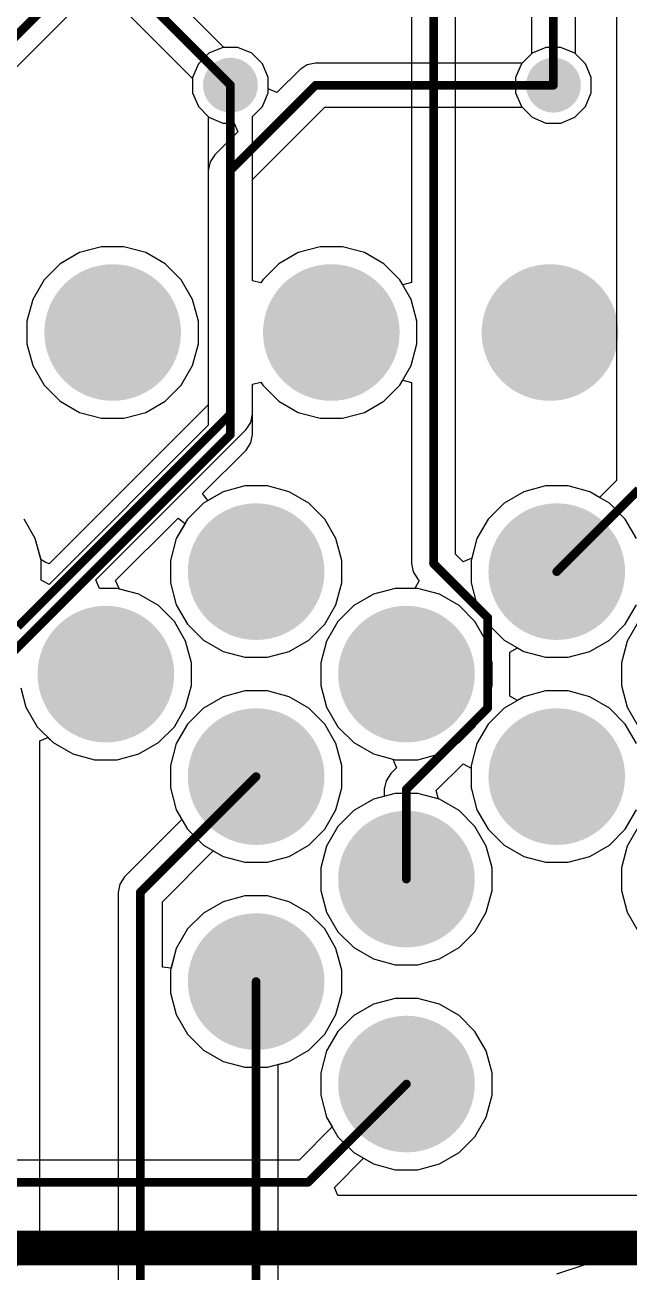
# Model space of a CAD drawing. Header units: millimetres. Extents: x 1 to 134, y -1 to 87.
# Drawn here: x 105.5 to 114.34, y 12.07 to 30.32 of the extents above; entities that cross this region are included whole.
import ezdxf

# ---------------------------------------------------------------- set-up
doc = ezdxf.new("R2010")
doc.units = ezdxf.units.MM
for name, color, linetype in [('BottomLayer', 5, 'Continuous'), ('BottomSolder', 6, 'Continuous'), ('MultiLayer', 9, 'Continuous'), ('PadHoleLayer', 156, 'Continuous'), ('TopLayer', 1, 'Continuous'), ('TopSolder', 216, 'Continuous'), ('ViaHoleLayer', 16, 'Continuous')]:
    doc.layers.add(name, color=color, linetype=linetype)

# ---------------------------------------------------------------- blocks, each defined once
blk = doc.blocks.new('1_1376430_8_1')
at = {"layer": 'BottomLayer'}
h = blk.add_hatch(color=5, dxfattribs=at)
edge = h.paths.add_edge_path()
edge.add_arc((39.25, 8.225), 1, 0, 360)
h = blk.add_hatch(color=5, dxfattribs=at)
edge = h.paths.add_edge_path()
edge.add_arc((42.45, 8.225), 1, 0, 360)
h = blk.add_hatch(color=5, dxfattribs=at)
edge = h.paths.add_edge_path()
edge.add_arc((45.65, 8.225), 1, 0, 360)
h = blk.add_hatch(color=5, dxfattribs=at)
edge = h.paths.add_edge_path()
edge.add_arc((41.35, 4.725), 1, 0, 360)
h = blk.add_hatch(color=5, dxfattribs=at)
edge = h.paths.add_edge_path()
edge.add_arc((45.75, 4.725), 1, 0, 360)
h = blk.add_hatch(color=5, dxfattribs=at)
edge = h.paths.add_edge_path()
edge.add_arc((39.15, 3.225), 1, 0, 360)
h = blk.add_hatch(color=5, dxfattribs=at)
edge = h.paths.add_edge_path()
edge.add_arc((43.55, 3.225), 1, 0, 360)
h = blk.add_hatch(color=5, dxfattribs=at)
edge = h.paths.add_edge_path()
edge.add_arc((41.35, 1.725), 1, 0, 360)
h = blk.add_hatch(color=5, dxfattribs=at)
edge = h.paths.add_edge_path()
edge.add_arc((45.75, 1.725), 1, 0, 360)
h = blk.add_hatch(color=5, dxfattribs=at)
edge = h.paths.add_edge_path()
edge.add_arc((43.55, 0.225), 1, 0, 360)
h = blk.add_hatch(color=5, dxfattribs=at)
edge = h.paths.add_edge_path()
edge.add_arc((41.35, -1.275), 1, 0, 360)
h = blk.add_hatch(color=5, dxfattribs=at)
edge = h.paths.add_edge_path()
edge.add_arc((43.55, -2.775), 1, 0, 360)
at = {"layer": 'BottomSolder'}
h = blk.add_hatch(color=6, dxfattribs=at)
edge = h.paths.add_edge_path()
edge.add_arc((39.25, 8.225), 1, 0, 360)
h = blk.add_hatch(color=6, dxfattribs=at)
edge = h.paths.add_edge_path()
edge.add_arc((42.45, 8.225), 1, 0, 360)
h = blk.add_hatch(color=6, dxfattribs=at)
edge = h.paths.add_edge_path()
edge.add_arc((45.65, 8.225), 1, 0, 360)
h = blk.add_hatch(color=6, dxfattribs=at)
edge = h.paths.add_edge_path()
edge.add_arc((41.35, 4.725), 1, 0, 360)
h = blk.add_hatch(color=6, dxfattribs=at)
edge = h.paths.add_edge_path()
edge.add_arc((45.75, 4.725), 1, 0, 360)
h = blk.add_hatch(color=6, dxfattribs=at)
edge = h.paths.add_edge_path()
edge.add_arc((39.15, 3.225), 1, 0, 360)
h = blk.add_hatch(color=6, dxfattribs=at)
edge = h.paths.add_edge_path()
edge.add_arc((43.55, 3.225), 1, 0, 360)
h = blk.add_hatch(color=6, dxfattribs=at)
edge = h.paths.add_edge_path()
edge.add_arc((41.35, 1.725), 1, 0, 360)
h = blk.add_hatch(color=6, dxfattribs=at)
edge = h.paths.add_edge_path()
edge.add_arc((45.75, 1.725), 1, 0, 360)
h = blk.add_hatch(color=6, dxfattribs=at)
edge = h.paths.add_edge_path()
edge.add_arc((43.55, 0.225), 1, 0, 360)
h = blk.add_hatch(color=6, dxfattribs=at)
edge = h.paths.add_edge_path()
edge.add_arc((41.35, -1.275), 1, 0, 360)
h = blk.add_hatch(color=6, dxfattribs=at)
edge = h.paths.add_edge_path()
edge.add_arc((43.55, -2.775), 1, 0, 360)
at = {"layer": 'MultiLayer'}
h = blk.add_hatch(color=9, dxfattribs=at)
edge = h.paths.add_edge_path()
edge.add_arc((39.25, 8.225), 1, 0, 360)
h = blk.add_hatch(color=9, dxfattribs=at)
edge = h.paths.add_edge_path()
edge.add_arc((42.45, 8.225), 1, 0, 360)
h = blk.add_hatch(color=9, dxfattribs=at)
edge = h.paths.add_edge_path()
edge.add_arc((45.65, 8.225), 1, 0, 360)
h = blk.add_hatch(color=9, dxfattribs=at)
edge = h.paths.add_edge_path()
edge.add_arc((41.35, 4.725), 1, 0, 360)
h = blk.add_hatch(color=9, dxfattribs=at)
edge = h.paths.add_edge_path()
edge.add_arc((45.75, 4.725), 1, 0, 360)
h = blk.add_hatch(color=9, dxfattribs=at)
edge = h.paths.add_edge_path()
edge.add_arc((39.15, 3.225), 1, 0, 360)
h = blk.add_hatch(color=9, dxfattribs=at)
edge = h.paths.add_edge_path()
edge.add_arc((43.55, 3.225), 1, 0, 360)
h = blk.add_hatch(color=9, dxfattribs=at)
edge = h.paths.add_edge_path()
edge.add_arc((41.35, 1.725), 1, 0, 360)
h = blk.add_hatch(color=9, dxfattribs=at)
edge = h.paths.add_edge_path()
edge.add_arc((45.75, 1.725), 1, 0, 360)
h = blk.add_hatch(color=9, dxfattribs=at)
edge = h.paths.add_edge_path()
edge.add_arc((43.55, 0.225), 1, 0, 360)
h = blk.add_hatch(color=9, dxfattribs=at)
edge = h.paths.add_edge_path()
edge.add_arc((41.35, -1.275), 1, 0, 360)
h = blk.add_hatch(color=9, dxfattribs=at)
edge = h.paths.add_edge_path()
edge.add_arc((43.55, -2.775), 1, 0, 360)
at = {"layer": 'PadHoleLayer'}
h = blk.add_hatch(color=156, dxfattribs=at)
edge = h.paths.add_edge_path()
edge.add_arc((39.25, 8.225), 0.605, 0, 360)
h = blk.add_hatch(color=156, dxfattribs=at)
edge = h.paths.add_edge_path()
edge.add_arc((42.45, 8.225), 0.605, 0, 360)
h = blk.add_hatch(color=156, dxfattribs=at)
edge = h.paths.add_edge_path()
edge.add_arc((45.65, 8.225), 0.605, 0, 360)
h = blk.add_hatch(color=156, dxfattribs=at)
edge = h.paths.add_edge_path()
edge.add_arc((41.35, 4.725), 0.605, 0, 360)
h = blk.add_hatch(color=156, dxfattribs=at)
edge = h.paths.add_edge_path()
edge.add_arc((45.75, 4.725), 0.605, 0, 360)
h = blk.add_hatch(color=156, dxfattribs=at)
edge = h.paths.add_edge_path()
edge.add_arc((39.15, 3.225), 0.605, 0, 360)
h = blk.add_hatch(color=156, dxfattribs=at)
edge = h.paths.add_edge_path()
edge.add_arc((43.55, 3.225), 0.605, 0, 360)
h = blk.add_hatch(color=156, dxfattribs=at)
edge = h.paths.add_edge_path()
edge.add_arc((41.35, 1.725), 0.605, 0, 360)
h = blk.add_hatch(color=156, dxfattribs=at)
edge = h.paths.add_edge_path()
edge.add_arc((45.75, 1.725), 0.605, 0, 360)
h = blk.add_hatch(color=156, dxfattribs=at)
edge = h.paths.add_edge_path()
edge.add_arc((43.55, 0.225), 0.605, 0, 360)
h = blk.add_hatch(color=156, dxfattribs=at)
edge = h.paths.add_edge_path()
edge.add_arc((41.35, -1.275), 0.605, 0, 360)
h = blk.add_hatch(color=156, dxfattribs=at)
edge = h.paths.add_edge_path()
edge.add_arc((43.55, -2.775), 0.605, 0, 360)
at = {"layer": 'TopLayer'}
h = blk.add_hatch(color=1, dxfattribs=at)
edge = h.paths.add_edge_path()
edge.add_arc((39.25, 8.225), 1, 0, 360)
h = blk.add_hatch(color=1, dxfattribs=at)
edge = h.paths.add_edge_path()
edge.add_arc((42.45, 8.225), 1, 0, 360)
h = blk.add_hatch(color=1, dxfattribs=at)
edge = h.paths.add_edge_path()
edge.add_arc((45.65, 8.225), 1, 0, 360)
h = blk.add_hatch(color=1, dxfattribs=at)
edge = h.paths.add_edge_path()
edge.add_arc((41.35, 4.725), 1, 0, 360)
h = blk.add_hatch(color=1, dxfattribs=at)
edge = h.paths.add_edge_path()
edge.add_arc((45.75, 4.725), 1, 0, 360)
h = blk.add_hatch(color=1, dxfattribs=at)
edge = h.paths.add_edge_path()
edge.add_arc((39.15, 3.225), 1, 0, 360)
h = blk.add_hatch(color=1, dxfattribs=at)
edge = h.paths.add_edge_path()
edge.add_arc((43.55, 3.225), 1, 0, 360)
h = blk.add_hatch(color=1, dxfattribs=at)
edge = h.paths.add_edge_path()
edge.add_arc((41.35, 1.725), 1, 0, 360)
h = blk.add_hatch(color=1, dxfattribs=at)
edge = h.paths.add_edge_path()
edge.add_arc((45.75, 1.725), 1, 0, 360)
h = blk.add_hatch(color=1, dxfattribs=at)
edge = h.paths.add_edge_path()
edge.add_arc((43.55, 0.225), 1, 0, 360)
h = blk.add_hatch(color=1, dxfattribs=at)
edge = h.paths.add_edge_path()
edge.add_arc((41.35, -1.275), 1, 0, 360)
h = blk.add_hatch(color=1, dxfattribs=at)
edge = h.paths.add_edge_path()
edge.add_arc((43.55, -2.775), 1, 0, 360)
at = {"layer": 'TopSolder'}
h = blk.add_hatch(color=216, dxfattribs=at)
edge = h.paths.add_edge_path()
edge.add_arc((39.25, 8.225), 1, 0, 360)
h = blk.add_hatch(color=216, dxfattribs=at)
edge = h.paths.add_edge_path()
edge.add_arc((42.45, 8.225), 1, 0, 360)
h = blk.add_hatch(color=216, dxfattribs=at)
edge = h.paths.add_edge_path()
edge.add_arc((45.65, 8.225), 1, 0, 360)
h = blk.add_hatch(color=216, dxfattribs=at)
edge = h.paths.add_edge_path()
edge.add_arc((41.35, 4.725), 1, 0, 360)
h = blk.add_hatch(color=216, dxfattribs=at)
edge = h.paths.add_edge_path()
edge.add_arc((45.75, 4.725), 1, 0, 360)
h = blk.add_hatch(color=216, dxfattribs=at)
edge = h.paths.add_edge_path()
edge.add_arc((39.15, 3.225), 1, 0, 360)
h = blk.add_hatch(color=216, dxfattribs=at)
edge = h.paths.add_edge_path()
edge.add_arc((43.55, 3.225), 1, 0, 360)
h = blk.add_hatch(color=216, dxfattribs=at)
edge = h.paths.add_edge_path()
edge.add_arc((41.35, 1.725), 1, 0, 360)
h = blk.add_hatch(color=216, dxfattribs=at)
edge = h.paths.add_edge_path()
edge.add_arc((45.75, 1.725), 1, 0, 360)
h = blk.add_hatch(color=216, dxfattribs=at)
edge = h.paths.add_edge_path()
edge.add_arc((43.55, 0.225), 1, 0, 360)
h = blk.add_hatch(color=216, dxfattribs=at)
edge = h.paths.add_edge_path()
edge.add_arc((41.35, -1.275), 1, 0, 360)
h = blk.add_hatch(color=216, dxfattribs=at)
edge = h.paths.add_edge_path()
edge.add_arc((43.55, -2.775), 1, 0, 360)

msp = doc.modelspace()

# ---------------------------------------------------------------- hatches: boundary and pattern name
at = {"layer": 'BottomLayer'}
h = msp.add_hatch(color=5, dxfattribs=at)
edge = h.paths.add_edge_path()
edge.add_arc((108.509, 29.442), 0.3, 0, 360)
h = msp.add_hatch(color=5, dxfattribs=at)
edge = h.paths.add_edge_path()
edge.add_arc((113.237, 29.442), 0.3, 0, 360)
at = {"layer": 'BottomSolder'}
h = msp.add_hatch(color=6, dxfattribs=at)
edge = h.paths.add_edge_path()
edge.add_arc((108.509, 29.442), 0.402, 0, 360)
h = msp.add_hatch(color=6, dxfattribs=at)
edge = h.paths.add_edge_path()
edge.add_arc((113.237, 29.442), 0.402, 0, 360)
at = {"layer": 'TopLayer'}
h = msp.add_hatch(color=1, dxfattribs=at)
edge = h.paths.add_edge_path()
edge.add_arc((108.509, 29.442), 0.3, 0, 360)
h = msp.add_hatch(color=1, dxfattribs=at)
edge = h.paths.add_edge_path()
edge.add_arc((113.237, 29.442), 0.3, 0, 360)
at = {"layer": 'TopSolder'}
h = msp.add_hatch(color=216, dxfattribs=at)
edge = h.paths.add_edge_path()
edge.add_arc((108.509, 29.442), 0.402, 0, 360)
h = msp.add_hatch(color=216, dxfattribs=at)
edge = h.paths.add_edge_path()
edge.add_arc((113.237, 29.442), 0.402, 0, 360)
at = {"layer": 'ViaHoleLayer'}
h = msp.add_hatch(color=16, dxfattribs=at)
edge = h.paths.add_edge_path()
edge.add_arc((108.509, 29.442), 0.15, 0, 360)
h = msp.add_hatch(color=16, dxfattribs=at)
edge = h.paths.add_edge_path()
edge.add_arc((113.237, 29.442), 0.15, 0, 360)

# ---------------------------------------------------------------- linework, layer by layer
at = {"layer": 'BottomLayer'}
for p, q in [((108.413, 29.996), (106.067, 32.342)), ((105.514, 31.979), (107.955, 29.539)), ((108.619, 29.996), (108.413, 29.996)), ((108.823, 29.912), (108.619, 29.996)), ((113.127, 29.996), (112.923, 29.912)), ((113.347, 29.996), (113.127, 29.996)), ((113.551, 29.912), (113.347, 29.996)), ((108.978, 29.756), (108.823, 29.912)), ((109.063, 29.553), (108.978, 29.756)), ((109.756, 29.766), (109.632, 29.741)), ((112.777, 29.766), (109.756, 29.766)), ((112.923, 29.912), (112.777, 29.766)), ((113.707, 29.756), (113.551, 29.912)), ((113.791, 29.553), (113.707, 29.756)), ((109.527, 29.671), (109.19, 29.334)), ((109.632, 29.741), (109.527, 29.671)), ((107.955, 29.539), (107.955, 29.332)), ((109.063, 29.387), (109.063, 29.553)), ((113.791, 29.332), (113.791, 29.553)), ((107.955, 29.332), (108.039, 29.129)), ((109.19, 29.334), (109.063, 29.387)), ((113.707, 29.129), (113.791, 29.332)), ((108.039, 29.129), (108.195, 28.973)), ((108.833, 28.061), (109.89, 29.119)), ((109.89, 29.119), (112.777, 29.119)), ((112.777, 29.119), (112.923, 28.973)), ((113.551, 28.973), (113.707, 29.129)), ((108.195, 28.973), (108.399, 28.888)), ((108.399, 28.888), (108.565, 28.888)), ((108.565, 28.888), (108.617, 28.761)), ((112.923, 28.973), (113.127, 28.888)), ((113.127, 28.888), (113.347, 28.888)), ((113.347, 28.888), (113.551, 28.973)), ((108.617, 28.761), (108.28, 28.424)), ((108.21, 28.319), (108.185, 28.195)), ((108.28, 28.424), (108.21, 28.319)), ((108.185, 28.195), (108.185, 24.764)), ((108.833, 26.58), (108.833, 28.061)), ((106.62, 27.076), (106.301, 26.991)), ((106.95, 27.076), (106.62, 27.076)), ((107.269, 26.991), (106.95, 27.076)), ((109.82, 27.076), (109.501, 26.991)), ((110.15, 27.076), (109.82, 27.076)), ((110.469, 26.991), (110.15, 27.076)), ((106.301, 26.991), (106.015, 26.825)), ((107.555, 26.825), (107.269, 26.991)), ((109.501, 26.991), (109.215, 26.825)), ((110.755, 26.825), (110.469, 26.991)), ((106.015, 26.825), (105.781, 26.592)), ((107.788, 26.592), (107.555, 26.825)), ((109.215, 26.825), (108.981, 26.592)), ((110.988, 26.592), (110.755, 26.825)), ((105.781, 26.592), (105.616, 26.306)), ((107.953, 26.306), (107.788, 26.592)), ((108.955, 26.547), (108.833, 26.58)), ((108.981, 26.592), (108.955, 26.547)), ((111.153, 26.306), (110.988, 26.592)), ((105.616, 26.306), (105.531, 25.987)), ((108.039, 25.987), (107.953, 26.306)), ((111.239, 25.987), (111.153, 26.306)), ((105.531, 25.987), (105.531, 25.657)), ((108.039, 25.657), (108.039, 25.987)), ((111.239, 25.657), (111.239, 25.987)), ((105.531, 25.657), (105.616, 25.338)), ((107.953, 25.338), (108.039, 25.657)), ((111.153, 25.338), (111.239, 25.657)), ((105.616, 25.338), (105.781, 25.052)), ((107.788, 25.052), (107.953, 25.338)), ((110.988, 25.052), (111.153, 25.338)), ((105.781, 25.052), (106.015, 24.819)), ((107.555, 24.819), (107.788, 25.052)), ((108.833, 25.064), (108.955, 25.097)), ((108.833, 24.629), (108.833, 25.064)), ((108.955, 25.097), (108.981, 25.052)), ((108.981, 25.052), (109.215, 24.819)), ((110.755, 24.819), (110.988, 25.052)), ((108.185, 24.764), (105.856, 22.435)), ((106.015, 24.819), (106.301, 24.653)), ((106.301, 24.653), (106.62, 24.568)), ((106.95, 24.568), (107.269, 24.653)), ((107.269, 24.653), (107.555, 24.819)), ((109.215, 24.819), (109.501, 24.653)), ((109.501, 24.653), (109.82, 24.568)), ((110.15, 24.568), (110.469, 24.653)), ((110.469, 24.653), (110.755, 24.819)), ((106.62, 24.568), (106.95, 24.568)), ((108.738, 24.401), (108.808, 24.506)), ((108.808, 24.506), (108.833, 24.629)), ((109.82, 24.568), (110.15, 24.568)), ((106.54, 22.203), (108.738, 24.401)), ((108.72, 23.576), (108.401, 23.491)), ((109.05, 23.576), (108.72, 23.576)), ((109.369, 23.491), (109.05, 23.576)), ((113.12, 23.576), (112.801, 23.491)), ((113.45, 23.576), (113.12, 23.576)), ((113.769, 23.491), (113.45, 23.576)), ((108.401, 23.491), (108.115, 23.325)), ((109.655, 23.325), (109.369, 23.491)), ((112.801, 23.491), (112.515, 23.325)), ((114.055, 23.325), (113.769, 23.491)), ((108.115, 23.325), (107.881, 23.092)), ((109.888, 23.092), (109.655, 23.325)), ((112.515, 23.325), (112.281, 23.092)), ((114.288, 23.092), (114.055, 23.325)), ((105.653, 22.806), (105.488, 23.092)), ((107.881, 23.092), (107.716, 22.806)), ((110.053, 22.806), (109.888, 23.092)), ((112.281, 23.092), (112.116, 22.806)), ((114.453, 22.806), (114.288, 23.092)), ((105.737, 22.495), (105.653, 22.806)), ((107.716, 22.806), (107.631, 22.487)), ((110.139, 22.487), (110.053, 22.806)), ((112.116, 22.806), (112.031, 22.487)), ((105.796, 22.459), (105.737, 22.495)), ((105.856, 22.435), (105.796, 22.459)), ((107.631, 22.487), (107.631, 22.157)), ((110.139, 22.157), (110.139, 22.487)), ((112.031, 22.487), (112.031, 22.157)), ((106.593, 22.076), (106.54, 22.203)), ((107.631, 22.157), (107.716, 21.838)), ((110.053, 21.838), (110.139, 22.157)), ((112.031, 22.157), (112.116, 21.838)), ((106.85, 22.076), (106.593, 22.076)), ((107.169, 21.991), (106.85, 22.076)), ((107.455, 21.825), (107.169, 21.991)), ((110.601, 21.991), (110.315, 21.825)), ((110.92, 22.076), (110.601, 21.991)), ((111.25, 22.076), (110.92, 22.076)), ((111.569, 21.991), (111.25, 22.076)), ((111.855, 21.825), (111.569, 21.991)), ((107.688, 21.592), (107.455, 21.825)), ((107.716, 21.838), (107.881, 21.552)), ((109.888, 21.552), (110.053, 21.838)), ((110.315, 21.825), (110.081, 21.592)), ((112.088, 21.592), (111.855, 21.825)), ((112.116, 21.838), (112.281, 21.552)), ((114.288, 21.552), (114.453, 21.838)), ((107.853, 21.306), (107.688, 21.592)), ((107.881, 21.552), (108.115, 21.319)), ((109.655, 21.319), (109.888, 21.552)), ((110.081, 21.592), (109.916, 21.306)), ((112.253, 21.306), (112.088, 21.592)), ((112.281, 21.552), (112.515, 21.319)), ((114.055, 21.319), (114.288, 21.552)), ((114.481, 21.592), (114.316, 21.306)), ((107.939, 20.987), (107.853, 21.306)), ((108.115, 21.319), (108.401, 21.153)), ((109.369, 21.153), (109.655, 21.319)), ((109.916, 21.306), (109.831, 20.987)), ((112.339, 20.987), (112.253, 21.306)), ((112.515, 21.319), (112.801, 21.153)), ((113.769, 21.153), (114.055, 21.319)), ((114.316, 21.306), (114.231, 20.987)), ((108.401, 21.153), (108.72, 21.068)), ((108.72, 21.068), (109.05, 21.068)), ((109.05, 21.068), (109.369, 21.153)), ((112.801, 21.153), (113.12, 21.068)), ((113.12, 21.068), (113.45, 21.068)), ((113.45, 21.068), (113.769, 21.153)), ((107.939, 20.657), (107.939, 20.987)), ((109.831, 20.987), (109.831, 20.657)), ((112.339, 20.657), (112.339, 20.987)), ((114.231, 20.987), (114.231, 20.657)), ((107.853, 20.338), (107.939, 20.657)), ((109.831, 20.657), (109.916, 20.338)), ((112.253, 20.338), (112.339, 20.657)), ((114.231, 20.657), (114.316, 20.338)), ((108.401, 20.491), (108.115, 20.325)), ((108.72, 20.576), (108.401, 20.491)), ((109.05, 20.576), (108.72, 20.576)), ((109.369, 20.491), (109.05, 20.576)), ((109.655, 20.325), (109.369, 20.491)), ((112.801, 20.491), (112.515, 20.325)), ((113.12, 20.576), (112.801, 20.491)), ((113.45, 20.576), (113.12, 20.576)), ((113.769, 20.491), (113.45, 20.576)), ((114.055, 20.325), (113.769, 20.491)), ((107.688, 20.052), (107.853, 20.338)), ((108.115, 20.325), (107.881, 20.092)), ((109.888, 20.092), (109.655, 20.325)), ((109.916, 20.338), (110.081, 20.052)), ((112.088, 20.052), (112.253, 20.338)), ((112.515, 20.325), (112.281, 20.092)), ((114.288, 20.092), (114.055, 20.325)), ((114.316, 20.338), (114.481, 20.052)), ((107.881, 20.092), (107.716, 19.806)), ((110.053, 19.806), (109.888, 20.092)), ((112.281, 20.092), (112.116, 19.806)), ((114.453, 19.806), (114.288, 20.092)), ((107.455, 19.819), (107.688, 20.052)), ((110.081, 20.052), (110.315, 19.819)), ((111.855, 19.819), (112.088, 20.052)), ((105.72, 19.847), (105.838, 19.895)), ((105.72, 12.636), (105.72, 19.847)), ((105.838, 19.895), (105.915, 19.819)), ((105.915, 19.819), (106.201, 19.653)), ((107.169, 19.653), (107.455, 19.819)), ((107.716, 19.806), (107.631, 19.487)), ((110.139, 19.487), (110.053, 19.806)), ((110.315, 19.819), (110.601, 19.653)), ((111.569, 19.653), (111.855, 19.819)), ((112.116, 19.806), (112.031, 19.487)), ((106.201, 19.653), (106.52, 19.568)), ((106.52, 19.568), (106.85, 19.568)), ((106.85, 19.568), (107.169, 19.653)), ((110.601, 19.653), (110.92, 19.568)), ((110.92, 19.568), (111.25, 19.568)), ((111.25, 19.568), (111.569, 19.653)), ((107.631, 19.487), (107.631, 19.157)), ((110.139, 19.157), (110.139, 19.487)), ((112.031, 19.487), (112.031, 19.157)), ((107.631, 19.157), (107.716, 18.838)), ((110.053, 18.838), (110.139, 19.157)), ((110.601, 18.991), (110.315, 18.825)), ((110.92, 19.076), (110.601, 18.991)), ((111.25, 19.076), (110.92, 19.076)), ((111.569, 18.991), (111.25, 19.076)), ((111.855, 18.825), (111.569, 18.991)), ((112.031, 19.157), (112.116, 18.838)), ((107.716, 18.838), (107.799, 18.694)), ((109.888, 18.552), (110.053, 18.838)), ((110.315, 18.825), (110.081, 18.592)), ((112.088, 18.592), (111.855, 18.825)), ((112.116, 18.838), (112.281, 18.552)), ((114.288, 18.552), (114.453, 18.838)), ((107.799, 18.694), (106.959, 17.854)), ((109.655, 18.319), (109.888, 18.552)), ((110.081, 18.592), (109.916, 18.306)), ((112.253, 18.306), (112.088, 18.592)), ((112.281, 18.552), (112.515, 18.319)), ((114.055, 18.319), (114.288, 18.552)), ((114.481, 18.592), (114.316, 18.306)), ((109.369, 18.153), (109.655, 18.319)), ((109.916, 18.306), (109.831, 17.987)), ((112.339, 17.987), (112.253, 18.306)), ((112.515, 18.319), (112.801, 18.153)), ((113.769, 18.153), (114.055, 18.319)), ((114.316, 18.306), (114.231, 17.987)), ((107.512, 17.491), (108.257, 18.236)), ((108.257, 18.236), (108.401, 18.153)), ((108.401, 18.153), (108.72, 18.068)), ((109.05, 18.068), (109.369, 18.153)), ((112.801, 18.153), (113.12, 18.068)), ((113.45, 18.068), (113.769, 18.153)), ((108.72, 18.068), (109.05, 18.068)), ((109.831, 17.987), (109.831, 17.657)), ((112.339, 17.657), (112.339, 17.987)), ((113.12, 18.068), (113.45, 18.068)), ((114.231, 17.987), (114.231, 17.657)), ((106.889, 17.749), (106.864, 17.625)), ((106.959, 17.854), (106.889, 17.749)), ((106.864, 17.625), (106.864, 5.102)), ((108.72, 17.576), (108.401, 17.491)), ((109.05, 17.576), (108.72, 17.576)), ((109.369, 17.491), (109.05, 17.576)), ((109.831, 17.657), (109.916, 17.338)), ((112.253, 17.338), (112.339, 17.657)), ((114.231, 17.657), (114.316, 17.338)), ((107.512, 16.534), (107.512, 17.491)), ((108.401, 17.491), (108.115, 17.325)), ((109.655, 17.325), (109.369, 17.491)), ((108.115, 17.325), (107.881, 17.092)), ((109.888, 17.092), (109.655, 17.325)), ((109.916, 17.338), (110.081, 17.052)), ((112.088, 17.052), (112.253, 17.338)), ((114.316, 17.338), (114.481, 17.052)), ((107.881, 17.092), (107.716, 16.806)), ((110.053, 16.806), (109.888, 17.092)), ((110.081, 17.052), (110.315, 16.819)), ((111.855, 16.819), (112.088, 17.052)), ((107.716, 16.806), (107.639, 16.517)), ((110.139, 16.487), (110.053, 16.806)), ((110.315, 16.819), (110.601, 16.653)), ((111.569, 16.653), (111.855, 16.819)), ((110.601, 16.653), (110.92, 16.568)), ((111.25, 16.568), (111.569, 16.653)), ((107.639, 16.517), (107.512, 16.534)), ((110.139, 16.157), (110.139, 16.487)), ((110.92, 16.568), (111.25, 16.568)), ((110.053, 15.838), (110.139, 16.157)), ((110.92, 16.076), (110.601, 15.991)), ((111.25, 16.076), (110.92, 16.076)), ((111.569, 15.991), (111.25, 16.076)), ((110.601, 15.991), (110.315, 15.825)), ((111.855, 15.825), (111.569, 15.991)), ((109.888, 15.552), (110.053, 15.838)), ((110.315, 15.825), (110.081, 15.592)), ((112.088, 15.592), (111.855, 15.825)), ((109.655, 15.319), (109.888, 15.552)), ((110.081, 15.592), (109.916, 15.306)), ((112.253, 15.306), (112.088, 15.592)), ((109.208, 15.11), (109.369, 15.153)), ((109.369, 15.153), (109.655, 15.319)), ((109.916, 15.306), (109.831, 14.987)), ((112.339, 14.987), (112.253, 15.306)), ((109.208, 6.116), (109.208, 15.11)), ((109.831, 14.987), (109.831, 14.657)), ((112.339, 14.657), (112.339, 14.987)), ((109.831, 14.657), (109.916, 14.338)), ((112.253, 14.338), (112.339, 14.657)), ((109.916, 14.338), (110.081, 14.052)), ((112.088, 14.052), (112.253, 14.338)), ((110.081, 14.052), (110.315, 13.819)), ((111.855, 13.819), (112.088, 14.052)), ((110.315, 13.819), (110.601, 13.653)), ((111.569, 13.653), (111.855, 13.819)), ((110.601, 13.653), (110.92, 13.568)), ((110.92, 13.568), (111.25, 13.568)), ((111.25, 13.568), (111.569, 13.653)), ((105.696, 12.512), (105.72, 12.636)), ((105.626, 12.407), (105.696, 12.512)), ((103.814, 10.595), (105.626, 12.407)), ((114.158, 12.251), (113.711, 12.18)), ((114.611, 12.251), (114.158, 12.251)), ((113.711, 12.18), (113.28, 12.04))]:
    msp.add_line(p, q, dxfattribs=at)
at = {"layer": 'BottomLayer', "const_width": 0.127}
for points in [[(105.743, 32.208), (108.509, 29.442)], [(108.509, 28.195), (109.756, 29.442)], [(109.756, 29.442), (113.237, 29.442)], [(108.509, 24.629), (108.509, 28.195)], [(105.397, 21.517), (108.509, 24.629)], [(107.188, 17.625), (108.885, 19.322)], [(107.188, 4.968), (107.188, 17.625)], [(108.885, 6.116), (108.885, 16.322)]]:
    msp.add_lwpolyline(points, dxfattribs=at)
at = {"layer": 'BottomLayer', "const_width": 0.0635}
for points in [[(108.477, 29.442, 1), (108.541, 29.442, 1)], [(109.724, 29.442, 1), (109.788, 29.442, 1)], [(109.724, 29.442, 1), (109.788, 29.442, 1)], [(113.205, 29.442, 1), (113.269, 29.442, 1)], [(108.477, 28.195, 1), (108.541, 28.195, 1)], [(108.477, 28.195, 1), (108.541, 28.195, 1)], [(108.477, 24.629, 1), (108.541, 24.629, 1)], [(108.477, 24.629, 1), (108.541, 24.629, 1)], [(108.853, 19.322, 1), (108.916, 19.322, 1)], [(107.156, 17.625, 1), (107.22, 17.625, 1)], [(107.156, 17.625, 1), (107.22, 17.625, 1)], [(108.853, 16.322, 1), (108.916, 16.322, 1)]]:
    msp.add_lwpolyline(points, format="xyb", close=True, dxfattribs=at)
at = {"layer": 'TopLayer'}
for p, q in [((111.804, 22.577), (111.804, 49.497)), ((112.913, 49.038), (112.913, 29.902)), ((113.561, 29.902), (113.561, 48.904)), ((103.908, 28.241), (111.04, 35.372)), ((111.157, 35.324), (111.157, 26.554)), ((114.161, 30.639), (114.161, 23.656)), ((108.399, 29.996), (108.195, 29.912)), ((108.619, 29.996), (108.399, 29.996)), ((108.823, 29.912), (108.619, 29.996)), ((108.039, 29.756), (107.955, 29.553)), ((108.195, 29.912), (108.039, 29.756)), ((108.978, 29.756), (108.823, 29.912)), ((109.063, 29.553), (108.978, 29.756)), ((112.768, 29.756), (112.683, 29.553)), ((112.913, 29.902), (112.768, 29.756)), ((113.707, 29.756), (113.561, 29.902)), ((113.791, 29.553), (113.707, 29.756)), ((107.955, 29.553), (107.955, 29.332)), ((109.063, 29.332), (109.063, 29.553)), ((112.683, 29.553), (112.683, 29.332)), ((113.791, 29.332), (113.791, 29.553)), ((107.955, 29.332), (108.039, 29.129)), ((108.978, 29.129), (109.063, 29.332)), ((112.683, 29.332), (112.768, 29.129)), ((113.707, 29.129), (113.791, 29.332)), ((108.039, 29.129), (108.185, 28.983)), ((108.833, 28.983), (108.978, 29.129)), ((112.768, 29.129), (112.923, 28.973)), ((113.551, 28.973), (113.707, 29.129)), ((108.185, 28.983), (108.185, 24.464)), ((108.833, 26.58), (108.833, 28.983)), ((112.923, 28.973), (113.127, 28.888)), ((113.127, 28.888), (113.347, 28.888)), ((113.347, 28.888), (113.551, 28.973)), ((106.62, 27.076), (106.301, 26.991)), ((106.95, 27.076), (106.62, 27.076)), ((107.269, 26.991), (106.95, 27.076)), ((109.82, 27.076), (109.501, 26.991)), ((110.15, 27.076), (109.82, 27.076)), ((110.469, 26.991), (110.15, 27.076)), ((106.301, 26.991), (106.015, 26.825)), ((107.555, 26.825), (107.269, 26.991)), ((109.501, 26.991), (109.215, 26.825)), ((110.755, 26.825), (110.469, 26.991)), ((106.015, 26.825), (105.781, 26.592)), ((107.788, 26.592), (107.555, 26.825)), ((109.215, 26.825), (108.981, 26.592)), ((110.988, 26.592), (110.755, 26.825)), ((105.781, 26.592), (105.616, 26.306)), ((107.953, 26.306), (107.788, 26.592)), ((108.955, 26.547), (108.833, 26.58)), ((108.981, 26.592), (108.955, 26.547)), ((111.03, 26.52), (110.988, 26.592)), ((111.157, 26.554), (111.03, 26.52)), ((105.616, 26.306), (105.531, 25.987)), ((108.039, 25.987), (107.953, 26.306)), ((105.531, 25.987), (105.531, 25.657)), ((108.039, 25.657), (108.039, 25.987)), ((105.531, 25.657), (105.616, 25.338)), ((107.953, 25.338), (108.039, 25.657)), ((105.616, 25.338), (105.781, 25.052)), ((107.788, 25.052), (107.953, 25.338)), ((105.781, 25.052), (106.015, 24.819)), ((107.555, 24.819), (107.788, 25.052)), ((108.833, 25.064), (108.955, 25.097)), ((108.833, 24.33), (108.833, 25.064)), ((108.955, 25.097), (108.981, 25.052)), ((108.981, 25.052), (109.215, 24.819)), ((110.755, 24.819), (110.988, 25.052)), ((110.988, 25.052), (111.03, 25.124)), ((111.03, 25.124), (111.157, 25.09)), ((111.157, 25.09), (111.157, 22.442)), ((106.015, 24.819), (106.301, 24.653)), ((106.301, 24.653), (106.62, 24.568)), ((106.95, 24.568), (107.269, 24.653)), ((107.269, 24.653), (107.555, 24.819)), ((109.215, 24.819), (109.501, 24.653)), ((109.501, 24.653), (109.82, 24.568)), ((110.15, 24.568), (110.469, 24.653)), ((110.469, 24.653), (110.755, 24.819)), ((108.185, 24.464), (105.857, 22.136)), ((106.62, 24.568), (106.95, 24.568)), ((109.82, 24.568), (110.15, 24.568)), ((108.808, 24.206), (108.833, 24.33)), ((108.101, 23.464), (108.738, 24.101)), ((108.738, 24.101), (108.808, 24.206)), ((108.72, 23.576), (108.401, 23.491)), ((109.05, 23.576), (108.72, 23.576)), ((109.369, 23.491), (109.05, 23.576)), ((113.12, 23.576), (112.801, 23.491)), ((113.45, 23.576), (113.12, 23.576)), ((113.769, 23.491), (113.45, 23.576)), ((114.161, 23.656), (113.912, 23.408)), ((108.179, 23.363), (108.101, 23.464)), ((108.401, 23.491), (108.179, 23.363)), ((109.655, 23.325), (109.369, 23.491)), ((112.801, 23.491), (112.515, 23.325)), ((113.912, 23.408), (113.769, 23.491)), ((109.888, 23.092), (109.655, 23.325)), ((112.515, 23.325), (112.281, 23.092)), ((105.653, 22.806), (105.488, 23.092)), ((106.828, 22.192), (107.742, 23.106)), ((107.844, 23.028), (107.716, 22.806)), ((107.742, 23.106), (107.844, 23.028)), ((110.053, 22.806), (109.888, 23.092)), ((112.281, 23.092), (112.116, 22.806)), ((105.739, 22.487), (105.653, 22.806)), ((107.716, 22.806), (107.631, 22.487)), ((110.139, 22.487), (110.053, 22.806)), ((112.116, 22.806), (112.04, 22.521)), ((105.739, 22.197), (105.739, 22.487)), ((107.631, 22.487), (107.631, 22.157)), ((110.139, 22.157), (110.139, 22.487)), ((111.915, 22.466), (111.804, 22.577)), ((112.04, 22.521), (111.915, 22.466)), ((111.157, 22.442), (111.182, 22.319)), ((111.182, 22.319), (111.252, 22.214)), ((105.857, 22.136), (105.739, 22.197)), ((106.883, 22.067), (106.828, 22.192)), ((107.631, 22.157), (107.716, 21.838)), ((110.053, 21.838), (110.139, 22.157)), ((111.271, 22.194), (111.21, 22.076)), ((111.252, 22.214), (111.271, 22.194)), ((107.169, 21.991), (106.883, 22.067)), ((107.455, 21.825), (107.169, 21.991)), ((110.601, 21.991), (110.315, 21.825)), ((110.92, 22.076), (110.601, 21.991)), ((111.21, 22.076), (110.92, 22.076)), ((107.688, 21.592), (107.455, 21.825)), ((107.716, 21.838), (107.881, 21.552)), ((109.888, 21.552), (110.053, 21.838)), ((110.315, 21.825), (110.081, 21.592)), ((114.288, 21.552), (114.453, 21.838)), ((107.853, 21.306), (107.688, 21.592)), ((107.881, 21.552), (108.115, 21.319)), ((109.655, 21.319), (109.888, 21.552)), ((110.081, 21.592), (109.916, 21.306)), ((114.055, 21.319), (114.288, 21.552)), ((114.481, 21.592), (114.316, 21.306)), ((107.939, 20.987), (107.853, 21.306)), ((108.115, 21.319), (108.401, 21.153)), ((109.369, 21.153), (109.655, 21.319)), ((109.916, 21.306), (109.831, 20.987)), ((112.599, 21.143), (112.709, 21.206)), ((112.709, 21.206), (112.801, 21.153)), ((113.769, 21.153), (114.055, 21.319)), ((114.316, 21.306), (114.231, 20.987)), ((108.401, 21.153), (108.72, 21.068)), ((108.72, 21.068), (109.05, 21.068)), ((109.05, 21.068), (109.369, 21.153)), ((112.599, 20.501), (112.599, 21.143)), ((112.801, 21.153), (113.12, 21.068)), ((113.12, 21.068), (113.45, 21.068)), ((113.45, 21.068), (113.769, 21.153)), ((107.939, 20.657), (107.939, 20.987)), ((109.831, 20.987), (109.831, 20.657)), ((114.231, 20.987), (114.231, 20.657)), ((107.853, 20.338), (107.939, 20.657)), ((109.831, 20.657), (109.916, 20.338)), ((114.231, 20.657), (114.316, 20.338)), ((105.44, 20.623), (105.516, 20.338)), ((108.401, 20.491), (108.115, 20.325)), ((108.72, 20.576), (108.401, 20.491)), ((109.05, 20.576), (108.72, 20.576)), ((109.369, 20.491), (109.05, 20.576)), ((109.655, 20.325), (109.369, 20.491)), ((112.709, 20.438), (112.599, 20.501)), ((112.801, 20.491), (112.709, 20.438)), ((113.12, 20.576), (112.801, 20.491)), ((113.45, 20.576), (113.12, 20.576)), ((113.769, 20.491), (113.45, 20.576)), ((114.055, 20.325), (113.769, 20.491)), ((105.516, 20.338), (105.681, 20.052)), ((107.688, 20.052), (107.853, 20.338)), ((108.115, 20.325), (107.881, 20.092)), ((109.888, 20.092), (109.655, 20.325)), ((109.916, 20.338), (110.081, 20.052)), ((114.288, 20.092), (114.055, 20.325)), ((114.316, 20.338), (114.481, 20.052)), ((107.881, 20.092), (107.716, 19.806)), ((110.053, 19.806), (109.888, 20.092)), ((114.453, 19.806), (114.288, 20.092)), ((105.681, 20.052), (105.915, 19.819)), ((107.455, 19.819), (107.688, 20.052)), ((110.081, 20.052), (110.315, 19.819)), ((105.915, 19.819), (106.201, 19.653)), ((107.169, 19.653), (107.455, 19.819)), ((107.716, 19.806), (107.631, 19.487)), ((110.139, 19.487), (110.053, 19.806)), ((110.315, 19.819), (110.601, 19.653)), ((106.201, 19.653), (106.52, 19.568)), ((106.52, 19.568), (106.85, 19.568)), ((106.85, 19.568), (107.169, 19.653)), ((110.601, 19.653), (110.886, 19.577)), ((110.886, 19.577), (110.941, 19.452)), ((107.631, 19.487), (107.631, 19.157)), ((110.139, 19.157), (110.139, 19.487)), ((110.856, 19.367), (110.786, 19.262)), ((110.941, 19.452), (110.856, 19.367)), ((111.521, 19.117), (111.913, 19.508)), ((111.913, 19.508), (112.031, 19.447)), ((112.031, 19.447), (112.031, 19.157)), ((110.786, 19.262), (110.761, 19.138)), ((107.631, 19.157), (107.716, 18.838)), ((110.053, 18.838), (110.139, 19.157)), ((110.601, 18.991), (110.315, 18.825)), ((110.761, 19.033), (110.601, 18.991)), ((110.761, 19.138), (110.761, 19.033)), ((111.554, 18.994), (111.521, 19.117)), ((111.569, 18.991), (111.554, 18.994)), ((111.855, 18.825), (111.569, 18.991)), ((112.031, 19.157), (112.116, 18.838)), ((107.716, 18.838), (107.881, 18.552)), ((109.888, 18.552), (110.053, 18.838)), ((110.315, 18.825), (110.081, 18.592)), ((112.088, 18.592), (111.855, 18.825)), ((112.116, 18.838), (112.281, 18.552)), ((114.288, 18.552), (114.453, 18.838)), ((107.881, 18.552), (108.115, 18.319)), ((109.655, 18.319), (109.888, 18.552)), ((110.081, 18.592), (109.916, 18.306)), ((112.253, 18.306), (112.088, 18.592)), ((112.281, 18.552), (112.515, 18.319)), ((114.055, 18.319), (114.288, 18.552)), ((114.481, 18.592), (114.316, 18.306)), ((108.115, 18.319), (108.401, 18.153)), ((109.369, 18.153), (109.655, 18.319)), ((109.916, 18.306), (109.831, 17.987)), ((112.339, 17.987), (112.253, 18.306)), ((112.515, 18.319), (112.801, 18.153)), ((113.769, 18.153), (114.055, 18.319)), ((114.316, 18.306), (114.231, 17.987)), ((108.401, 18.153), (108.72, 18.068)), ((109.05, 18.068), (109.369, 18.153)), ((112.801, 18.153), (113.12, 18.068)), ((113.45, 18.068), (113.769, 18.153)), ((108.72, 18.068), (109.05, 18.068)), ((109.831, 17.987), (109.831, 17.657)), ((112.339, 17.657), (112.339, 17.987)), ((113.12, 18.068), (113.45, 18.068)), ((114.231, 17.987), (114.231, 17.657)), ((108.72, 17.576), (108.401, 17.491)), ((109.05, 17.576), (108.72, 17.576)), ((109.369, 17.491), (109.05, 17.576)), ((109.831, 17.657), (109.916, 17.338)), ((112.253, 17.338), (112.339, 17.657)), ((114.231, 17.657), (114.316, 17.338)), ((108.401, 17.491), (108.115, 17.325)), ((109.655, 17.325), (109.369, 17.491)), ((108.115, 17.325), (107.881, 17.092)), ((109.888, 17.092), (109.655, 17.325)), ((109.916, 17.338), (110.081, 17.052)), ((112.088, 17.052), (112.253, 17.338)), ((114.316, 17.338), (114.481, 17.052)), ((107.881, 17.092), (107.716, 16.806)), ((110.053, 16.806), (109.888, 17.092)), ((110.081, 17.052), (110.315, 16.819)), ((111.855, 16.819), (112.088, 17.052)), ((107.716, 16.806), (107.631, 16.487)), ((110.139, 16.487), (110.053, 16.806)), ((110.315, 16.819), (110.601, 16.653)), ((111.569, 16.653), (111.855, 16.819)), ((110.601, 16.653), (110.92, 16.568)), ((111.25, 16.568), (111.569, 16.653)), ((107.631, 16.487), (107.631, 16.157)), ((110.139, 16.157), (110.139, 16.487)), ((110.92, 16.568), (111.25, 16.568)), ((107.631, 16.157), (107.716, 15.838)), ((110.053, 15.838), (110.139, 16.157)), ((110.92, 16.076), (110.601, 15.991)), ((111.25, 16.076), (110.92, 16.076)), ((111.569, 15.991), (111.25, 16.076)), ((110.601, 15.991), (110.315, 15.825)), ((111.855, 15.825), (111.569, 15.991)), ((107.716, 15.838), (107.881, 15.552)), ((109.888, 15.552), (110.053, 15.838)), ((110.315, 15.825), (110.081, 15.592)), ((112.088, 15.592), (111.855, 15.825)), ((107.881, 15.552), (108.115, 15.319)), ((109.655, 15.319), (109.888, 15.552)), ((110.081, 15.592), (109.916, 15.306)), ((112.253, 15.306), (112.088, 15.592)), ((108.115, 15.319), (108.401, 15.153)), ((108.401, 15.153), (108.72, 15.068)), ((109.05, 15.068), (109.369, 15.153)), ((109.369, 15.153), (109.655, 15.319)), ((109.916, 15.306), (109.831, 14.987)), ((112.339, 14.987), (112.253, 15.306)), ((108.72, 15.068), (109.05, 15.068)), ((109.831, 14.987), (109.831, 14.657)), ((112.339, 14.657), (112.339, 14.987)), ((109.831, 14.657), (109.916, 14.338)), ((112.253, 14.338), (112.339, 14.657)), ((109.916, 14.338), (109.999, 14.194)), ((112.088, 14.052), (112.253, 14.338)), ((109.999, 14.194), (109.514, 13.709)), ((111.855, 13.819), (112.088, 14.052)), ((109.514, 13.709), (103.097, 13.709)), ((110.031, 13.31), (110.457, 13.736)), ((110.457, 13.736), (110.601, 13.653)), ((111.569, 13.653), (111.855, 13.819)), ((110.601, 13.653), (110.92, 13.568)), ((110.92, 13.568), (111.25, 13.568)), ((111.25, 13.568), (111.569, 13.653)), ((110.079, 13.193), (110.031, 13.31)), ((121.326, 13.193), (110.079, 13.193))]:
    msp.add_line(p, q, dxfattribs=at)
for points, const_width in [([(111.481, 22.442), (111.481, 49.631)], 0.127), ([(113.237, 29.442), (113.237, 49.038)], 0.127), ([(103.585, 28.375), (111.053, 35.843)], 0.127), ([(108.509, 24.33), (108.509, 29.442)], 0.127), ([(102.285, 18.106), (108.509, 24.33)], 0.127), ([(113.285, 22.322), (114.485, 23.522)], 0.127), ([(111.481, 22.442), (112.275, 21.648)], 0.127), ([(112.275, 20.329), (112.275, 21.648)], 0.127), ([(111.085, 19.138), (112.275, 20.329)], 0.127), ([(111.085, 17.822), (111.085, 19.138)], 0.127), ([(109.648, 13.385), (111.085, 14.822)], 0.127), ([(99.213, 13.385), (109.648, 13.385)], 0.127), ([(102.309, 12.424), (121.645, 12.424)], 0.508)]:
    msp.add_lwpolyline(points, dxfattribs=dict(at, const_width=const_width))
at = {"layer": 'TopLayer', "const_width": 0.0635}
for points in [[(108.477, 29.442, 1), (108.541, 29.442, 1)], [(113.205, 29.442, 1), (113.269, 29.442, 1)], [(108.477, 24.33, 1), (108.541, 24.33, 1)], [(108.477, 24.33, 1), (108.541, 24.33, 1)], [(111.449, 22.442, 1), (111.512, 22.442, 1)], [(111.449, 22.442, 1), (111.512, 22.442, 1)], [(113.253, 22.322, 1), (113.316, 22.322, 1)], [(112.243, 21.648, 1), (112.307, 21.648, 1)], [(112.243, 21.648, 1), (112.307, 21.648, 1)], [(112.243, 20.329, 1), (112.307, 20.329, 1)], [(112.243, 20.329, 1), (112.307, 20.329, 1)], [(111.053, 19.138, 1), (111.116, 19.138, 1)], [(111.053, 19.138, 1), (111.116, 19.138, 1)], [(111.053, 17.822, 1), (111.116, 17.822, 1)], [(111.053, 14.822, 1), (111.116, 14.822, 1)], [(109.616, 13.385, 1), (109.68, 13.385, 1)], [(109.616, 13.385, 1), (109.68, 13.385, 1)]]:
    msp.add_lwpolyline(points, format="xyb", close=True, dxfattribs=at)

# ---------------------------------------------------------------- block references
msp.add_blockref('1_1376430_8_1', (67.535, 17.597))

doc.saveas('drawing.dxf')
